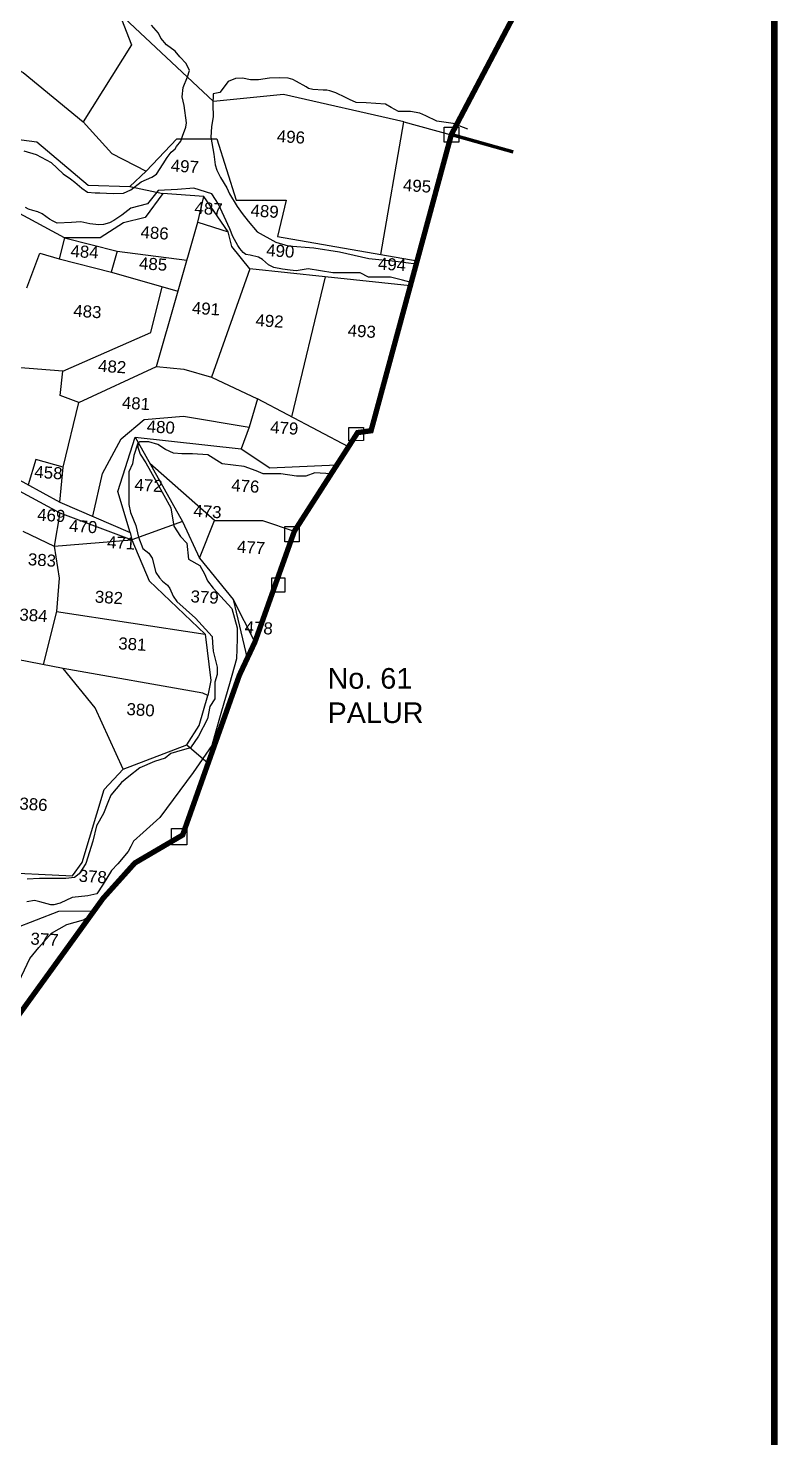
# Model space of a CAD drawing. Header units: inches. Extents: x 201618 to 222325, y 1599056 to 1612709.
# Drawn here: x 209851 to 210971, y 1605842 to 1607949 of the extents above; entities that cross this region are included whole.
import ezdxf

# ---------------------------------------------------------------- set-up
doc = ezdxf.new("R2010")
doc.units = ezdxf.units.IN
doc.header["$LTSCALE"] = 15
doc.header["$MEASUREMENT"] = 0
doc.linetypes.add('ACAD_ISO02W100', pattern=[15, 12, -3])
for name, color, linetype in [('PLOT', 7, 'Continuous'), ('PLOTS NO', 7, 'Continuous'), ('STREAM', 4, 'Continuous'), ('TEXT', 1, 'Continuous'), ('text2', 7, 'Continuous'), ('VILLAGE BOUNDARY STONES', 1, 'Continuous'), ('VILLAGE BOUNDAY', 5, 'Continuous'), ('VILLAGE BOUNDRY', 5, 'Continuous')]:
    doc.layers.add(name, color=color, linetype=linetype)
doc.styles.get("Standard").update_dxf_attribs({"font": 'arial.ttf'})

msp = doc.modelspace()

# ---------------------------------------------------------------- linework, layer by layer
at = {"layer": 'PLOT'}
for points in [[(208787.8, 1607948.4), (208922.4, 1607930.2), (209119.4, 1608030.7), (209138.6, 1608040.2), (209404.4, 1607949.9), (209591.7, 1607814.3), (209864.1, 1607778.7), (209940.7, 1607714.3), (210003.1, 1607712.1), (210027.4, 1607735.1), (210073.2, 1607783.1), (210133, 1607783.1), (210162, 1607691.7), (210236.8, 1607691.7), (210223.9, 1607637.5), (210378, 1607610.5), (210432.3, 1607601)], [(210412.6, 1607808.6), (210232.5, 1607849.3), (210127.9, 1607839.3), (209987.1, 1607971.1), (210005.5, 1607923.7), (209933.1, 1607808.8), (209976, 1607761.2), (210027.4, 1607735.1)], [(209706.1, 1607955.6), (209843.6, 1607882.5), (209933.1, 1607808.8)], [(210378, 1607610.5), (210412.6, 1607808.6), (210483.4, 1607789.4)], [(210422.2, 1607563.8), (210294.9, 1607577.1), (210182.4, 1607588.9), (210155.3, 1607622.5), (210150.1, 1607644.1), (210113.5, 1607697.3), (210052.3, 1607701.6), (210026.1, 1607665.5), (209993.5, 1607657.6), (209958.4, 1607635.2), (209905.1, 1607635.2), (209704.9, 1607743.4)], [(210003.1, 1607712.1), (210052.3, 1607701.6)], [(210042.6, 1607443.1), (210104.5, 1607658.8), (210113.5, 1607697.3)], [(210104.5, 1607658.8), (210150.1, 1607644.1)], [(209905.1, 1607635.2), (209897.2, 1607603.8), (209975.4, 1607584), (210074.8, 1607555.5)], [(209905.1, 1607635.2), (209984, 1607615.2), (209975.1, 1607584.1)], [(209849, 1607560.5), (209868.6, 1607612.6), (209897.2, 1607603.8)], [(209984, 1607615.2), (210088.2, 1607602.2)], [(210182.4, 1607588.9), (210125.2, 1607427)], [(209902.7, 1607435.9), (210034.2, 1607494), (210051.3, 1607562.2)], [(210294.9, 1607577.1), (210244.4, 1607368.1)], [(209335.4, 1607506.7), (209501.2, 1607453.7), (209745.3, 1607324.1), (209898.6, 1607240.6), (209903.4, 1607292.8), (209862.5, 1607304.3), (209851, 1607266.5)], [(209496.5, 1607440.1), (209806.7, 1607273.8), (209898.5, 1607224.6), (209890, 1607174.5)], [(209903.4, 1607292.8), (209927, 1607389.3), (209899, 1607399.8), (209902.7, 1607435.9), (209763.9, 1607447.3), (209745.3, 1607324.1)], [(209927, 1607389.3), (210042.6, 1607443.1), (210083.7, 1607439), (210125.2, 1607427), (210193.7, 1607395)], [(210329.6, 1607322.9), (210193.7, 1607395), (210181.2, 1607352.3)], [(209947.5, 1607219.3), (209962, 1607283.1), (209989.8, 1607335), (210024.3, 1607363.8), (210083, 1607369.1), (210181.2, 1607352.3), (210169.4, 1607319.9), (210212.3, 1607291.8), (210312.5, 1607296.2)], [(210003.7, 1607194.8), (209985.1, 1607256.2), (210010.9, 1607337.7), (210169.4, 1607319.9)], [(210010.9, 1607337.7), (210081.6, 1607211.4), (210006, 1607184.1)], [(210081.6, 1607211.4), (210107.1, 1607156.7), (210129.6, 1607212.8), (210033, 1607298.2)], [(209898.5, 1607224.6), (210006, 1607184.1)], [(209898.6, 1607240.6), (210003.7, 1607194.8), (210006, 1607184.1)], [(210129.6, 1607212.8), (210201.2, 1607212.8), (210248.8, 1607196.8)], [(209843.1, 1607196.8), (209890, 1607174.5), (209897.2, 1607126.6), (209893.6, 1607077.2), (209873.6, 1606997.8)], [(209890, 1607174.5), (210006, 1607184.1), (210031.8, 1607123), (210115.6, 1607043.2)], [(210107.1, 1607156.7), (210157.6, 1607094.8), (210178.3, 1607006.5)], [(210157.6, 1607094.8), (210189.9, 1607031.3)], [(209893.6, 1607077.2), (210115.6, 1607043.2), (210123.9, 1606974.1), (210119.6, 1606951.4), (210112, 1606954.7), (209903.4, 1606992)], [(209760.7, 1606545.4), (209781.2, 1606654.1), (209794.6, 1606688.2), (209917.1, 1606681.9), (209931.6, 1606701.9), (209964.4, 1606811), (209993.1, 1606841.4), (209951.2, 1606932.8), (209903.4, 1606992), (209818.8, 1607008.4), (209802.8, 1606919.7), (209805.8, 1606904.2), (209762, 1606765.2)], [(210088.4, 1606877.7), (210106.7, 1606906.7), (210119.6, 1606951.4)], [(209993.1, 1606841.4), (210088.4, 1606877.7), (210120, 1606850.5)], [(209681.2, 1606420.9), (209696.1, 1606441.7), (209726.3, 1606424.8), (209764, 1606431), (209818.4, 1606524.5), (209830.2, 1606603.5), (209896.9, 1606629.2), (209949.4, 1606629.6)]]:
    msp.add_lwpolyline(points, dxfattribs=at)
at = {"layer": 'STREAM'}
for points in [[(209844.4, 1607765.6), (209862.8, 1607759.9), (209885.4, 1607747.8), (209903.3, 1607731.1), (209914.1, 1607723.6), (209920.9, 1607718.5), (209931.2, 1607709.6), (209939.9, 1607703.4), (209951.2, 1607702.6), (209958.1, 1607702.4), (209978.3, 1607701.4), (209993.5, 1607702), (210004.4, 1607707.1), (210009, 1607710.7), (210015.6, 1607715.6), (210019.7, 1607719.1), (210036, 1607726.1), (210043, 1607730.7), (210052.7, 1607745.9), (210058.9, 1607755.2), (210064.9, 1607763.4), (210070.6, 1607768.2), (210072.9, 1607771.7), (210079.1, 1607779.7), (210081.8, 1607787.2), (210086.7, 1607800.6), (210087.5, 1607807.2), (210084, 1607833), (210081.3, 1607846.2), (210082.9, 1607859.9), (210089.2, 1607875.7), (210092.4, 1607885.2), (210087.1, 1607895.8), (210077.5, 1607905.8), (210070.7, 1607914.2), (210058, 1607923.7), (210049.5, 1607933.7), (210045.8, 1607941.1), (210035.2, 1607953.3)], [(210508, 1607797.7), (210486.1, 1607806.1), (210461.7, 1607809.7), (210445.4, 1607817.7), (210436.2, 1607821.7), (210422.4, 1607824.1), (210404.3, 1607824.3), (210393.8, 1607830.1), (210385.3, 1607835), (210356.4, 1607837), (210341.2, 1607837.7), (210331.2, 1607841.9), (210325.3, 1607845.2), (210311, 1607852.1), (210302, 1607855), (210297.5, 1607856.1), (210291.9, 1607855.8), (210276.7, 1607856.8), (210270.2, 1607858.6), (210266.6, 1607860.9), (210251.9, 1607869.2), (210246.6, 1607872.1), (210239.8, 1607873.8), (210226.3, 1607874.2), (210211.9, 1607874.1), (210195.2, 1607871.7), (210183.3, 1607871.5), (210171.2, 1607873.9), (210160.9, 1607873.2), (210150, 1607869.2), (210137.5, 1607852.6), (210127.4, 1607850.4), (210126.8, 1607834.1), (210127.3, 1607816.9), (210124.8, 1607801.3), (210123.9, 1607786), (210128.7, 1607760.4), (210130.7, 1607744.6), (210133.1, 1607736.3), (210138.6, 1607725.7), (210148.1, 1607709.9), (210151.7, 1607701.2), (210163.2, 1607682.2), (210170.7, 1607671.6), (210179.8, 1607660.1), (210193.4, 1607644.5), (210221.1, 1607628.7), (210239.7, 1607623.6), (210278.1, 1607620.5), (210316.1, 1607614.6), (210360.4, 1607604.3), (210399.9, 1607600.4), (210431.1, 1607596.5)], [(210423.5, 1607568.4), (210410.7, 1607571.9), (210392.5, 1607576.8), (210359.9, 1607576.8), (210347.3, 1607583), (210335.4, 1607583), (210320, 1607583), (210306.4, 1607583), (210269.4, 1607588.9), (210251.5, 1607585.9), (210242.5, 1607587.1), (210231.3, 1607588.5), (210218.3, 1607591.1), (210210, 1607594.8), (210201.1, 1607602.9), (210195.2, 1607606.3), (210182.9, 1607609.3), (210176.1, 1607610.5), (210172.3, 1607613.5), (210167.5, 1607619.6), (210164.3, 1607624.1), (210157.1, 1607637.4), (210152.5, 1607648.9), (210135.5, 1607685.5), (210125.6, 1607701.2), (210098.7, 1607709.4), (210074.4, 1607707.7), (210045.4, 1607706), (210029.4, 1607686.2), (210004.6, 1607679.6), (209991.1, 1607669.2), (209978.9, 1607661.4), (209972.5, 1607658), (209963.5, 1607655.4), (209956.5, 1607655), (209943.3, 1607656.3), (209929.6, 1607659.2), (209916, 1607658.1), (209894.3, 1607657.1), (209888.6, 1607660.3), (209882.9, 1607663.4), (209877.3, 1607667.1), (209872, 1607671.1), (209865.3, 1607674.1), (209858.2, 1607676.1), (209851.6, 1607678.3), (209847.1, 1607680.7)], [(210015, 1607328.5), (210008.9, 1607310.3), (210007.2, 1607297.7), (210001.5, 1607285.9), (210001.6, 1607269.2), (210001.7, 1607237.1), (210004, 1607224.7), (210012.1, 1607205.3), (210015.9, 1607187.9), (210022.5, 1607171.3), (210031.5, 1607164.3), (210036.6, 1607156.5), (210042, 1607135.5), (210047.2, 1607127.2), (210051.7, 1607122.3), (210059.3, 1607116.2), (210062.8, 1607111.3), (210067.7, 1607100), (210073.1, 1607091.8), (210101.1, 1607066.9), (210125.8, 1607039.4), (210126.6, 1607030.1), (210127.4, 1607017.5), (210133.4, 1606993.7), (210133.4, 1606982.6), (210130.1, 1606971.2), (210129.9, 1606955.7), (210129.8, 1606946.7), (210122.7, 1606935.2), (210119.2, 1606916.4), (210105.5, 1606890.9), (210093.4, 1606873.4), (210081, 1606869.7), (210064.4, 1606864.6), (210055.9, 1606857.6), (210040, 1606852.9), (210017.9, 1606843.2), (210001.6, 1606830.3), (209990.6, 1606821.7), (209974.7, 1606802.6), (209970.1, 1606791.6), (209963.7, 1606775.3), (209953.2, 1606756.7), (209947.6, 1606733.9), (209937.4, 1606700.3), (209927.2, 1606684.9), (209920.2, 1606679.6), (209907.2, 1606677.9), (209890, 1606677.8), (209867.9, 1606677.8), (209849.3, 1606677.1)], [(210304, 1607282.9), (210279.7, 1607284.4), (210266.1, 1607279.3), (210252.2, 1607279.3), (210228.8, 1607282.7), (210211.5, 1607282.7), (210202.5, 1607282.7), (210191.7, 1607287), (210174, 1607293.9), (210141, 1607297.7), (210119.6, 1607311.1), (210096.5, 1607312.5), (210080.6, 1607312.5), (210068.4, 1607313.8), (210056.1, 1607319.2), (210045, 1607326.3), (210031.5, 1607330.6), (210018.1, 1607330.5), (210015, 1607328.5), (210014.9, 1607325.8), (210014.9, 1607322.6), (210018.3, 1607312), (210026.8, 1607299), (210043.3, 1607269.8), (210064.1, 1607231.7), (210068.9, 1607204.3), (210078.7, 1607189.1), (210088, 1607179.1), (210090.8, 1607155.2), (210107.5, 1607145.6), (210114.6, 1607133.5), (210119.2, 1607122.9), (210127.3, 1607111.6), (210155.2, 1607081.4), (210163.6, 1607052.7), (210163.6, 1607036), (210162.3, 1607006.4), (210151.7, 1606969.1), (210140, 1606928.2), (210129.5, 1606891.2), (210125.3, 1606876.5), (210097.8, 1606836.2)], [(210097.8, 1606836.2), (210047.8, 1606769.2), (210022.8, 1606746.8), (210008.4, 1606733.8), (210004.4, 1606725.9), (210000.7, 1606718.1), (209985.1, 1606699.7), (209975.5, 1606690.1), (209962.9, 1606669.7), (209953.9, 1606655.2), (209940.1, 1606652), (209916.7, 1606649.7), (209899.1, 1606641.3), (209889.6, 1606638.9), (209884.8, 1606638.9), (209868.6, 1606642.9), (209860.3, 1606645.3), (209849, 1606642.9)], [(209833, 1606514.9), (209853.5, 1606558.6), (209866.8, 1606575.1), (209885.7, 1606596.5), (209908.6, 1606609.1), (209933.5, 1606616.3), (209944.7, 1606623.1)]]:
    msp.add_lwpolyline(points, dxfattribs=at)
at = {"layer": 'text2', "color": 5, "const_width": 10}
msp.add_lwpolyline([(202109, 1611768.4), (210966.4, 1611768.4), (210966.4, 1599134.1), (202109, 1599134.1)], close=True, dxfattribs=at)
at = {"layer": 'VILLAGE BOUNDARY STONES'}
for points in [[(210472.9, 1607800.7), (210494.9, 1607800.7), (210494.9, 1607778.3), (210473, 1607778.2)], [(210330.2, 1607352), (210352.1, 1607352.1), (210352.1, 1607332.3), (210330.2, 1607332.2)], [(210234.5, 1607203.9), (210256.2, 1607204), (210256.3, 1607181), (210234.5, 1607181)], [(210235.3, 1607126.7), (210214.9, 1607126.7), (210214.9, 1607106.4), (210235.3, 1607106.4)], [(210088.2, 1606728.3), (210065.2, 1606728.3), (210065.2, 1606752.7), (210088.2, 1606752.7)]]:
    msp.add_lwpolyline(points, close=True, dxfattribs=at)
at = {"layer": 'VILLAGE BOUNDAY', "linetype": 'ACAD_ISO02W100', "ltscale": 0.2, "const_width": 8}
msp.add_lwpolyline([(209357.1, 1605778.1), (209369.1, 1605864.8), (209432, 1605890.1), (209527.9, 1605934.7), (209619.9, 1605961.6), (209656.1, 1606108.4), (209703.7, 1606252.5), (209736.1, 1606335.5), (209807.4, 1606395), (209836.8, 1606473.8), (209963.1, 1606648.5), (210010.5, 1606701.2), (210081.9, 1606743), (210166.7, 1606981.8), (210189.9, 1607031.3), (210248.8, 1607196.8), (210343.4, 1607344.3), (210363.5, 1607347.1), (210483.5, 1607789.7), (210605.7, 1608021.7)], dxfattribs=at)
at = {"layer": 'VILLAGE BOUNDRY', "const_width": 5.13}
msp.add_lwpolyline([(210483.5, 1607789.7), (210576, 1607763.7)], dxfattribs=at)

# ---------------------------------------------------------------- texts
at = {"layer": 'PLOTS NO'}
for s, p in [('496', (210222.3, 1607778.6)), ('497', (210063.7, 1607734.6)), ('495', (210410.8, 1607705.4)), ('487', (210099.2, 1607671.5)), ('489', (210183, 1607667.6)), ('486', (210018.6, 1607635.2)), ('484', (209913.9, 1607607)), ('490', (210206.4, 1607608.1)), ('485', (210016.3, 1607588.6)), ('494', (210373.4, 1607588.1)), ('491', (210095.3, 1607521.9)), ('483', (209918.1, 1607517.7)), ('492', (210190.4, 1607503.5)), ('493', (210328.2, 1607488.3)), ('482', (209955.2, 1607435.4)), ('481', (209990.7, 1607380.4)), ('480', (210027.8, 1607345)), ('479', (210212.3, 1607343.6)), ('458', (209859.9, 1607276.9)), ('472', (210009.5, 1607257.8)), ('476', (210154.1, 1607256.9)), ('469', (209864.1, 1607213)), ('473', (210097.6, 1607218.8)), ('470', (209911.8, 1607196.4)), ('471', (209968.6, 1607172)), ('477', (210162.6, 1607165.2)), ('383', (209850.2, 1607146.3)), ('382', (209950.3, 1607090.4)), ('379', (210093.3, 1607090.9)), ('384', (209837.5, 1607063.7)), ('478', (210174.2, 1607045)), ('381', (209985.3, 1607020.7)), ('380', (209997.6, 1606922.5)), ('386', (209837.5, 1606781.3)), ('378', (209926.1, 1606673.3)), ('377', (209854, 1606579.5))]:
    msp.add_text(s, height=18, rotation=356.3896, dxfattribs=at).set_placement(p)
at = {"layer": 'TEXT', "insert": (210298.4, 1606992.4), "char_height": 30.8, "width": 460.149, "attachment_point": 1, "rotation": 0.0563}
msp.add_mtext('No. 61\\PPALUR', dxfattribs=at)

doc.saveas('drawing.dxf')
